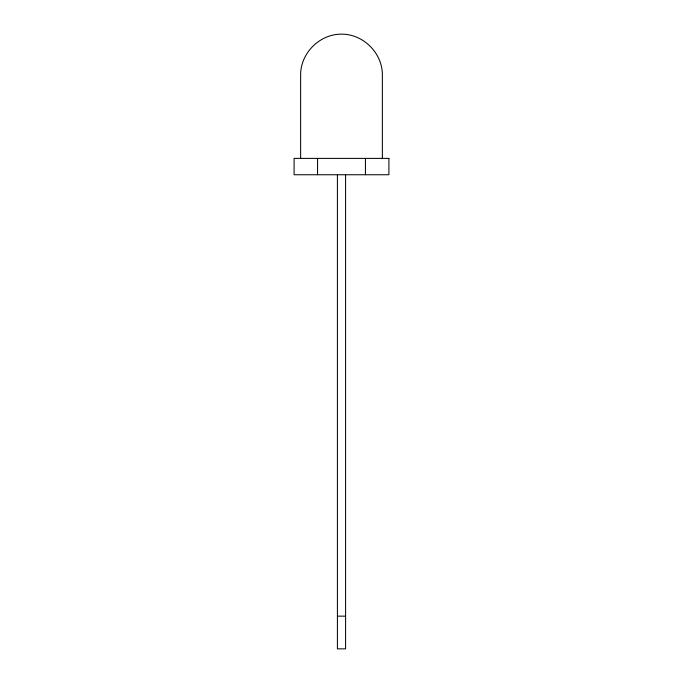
<?xml version="1.0" encoding="UTF-8"?>
<svg xmlns="http://www.w3.org/2000/svg" width="683" height="683" viewBox="0 0 683 683"><rect width="100%" height="100%" fill="white"/><g stroke="black" fill="none" stroke-linecap="round" stroke-linejoin="round"><path stroke-width="1.02" d="M337.411 616.151L345.589 616.151M382.369 158.396L382.369 75.019C382.506 53.146 363.373 34.013 341.5 34.15C319.627 34.013 300.494 53.146 300.631 75.019L300.631 158.396M365.448 158.396L365.448 174.746M345.589 174.746L345.589 648.85L337.411 648.85L337.411 174.746M317.552 158.396L317.552 174.746M388.909 158.396L294.091 158.396L294.091 174.746L388.909 174.746L388.909 158.396"/></g></svg>
